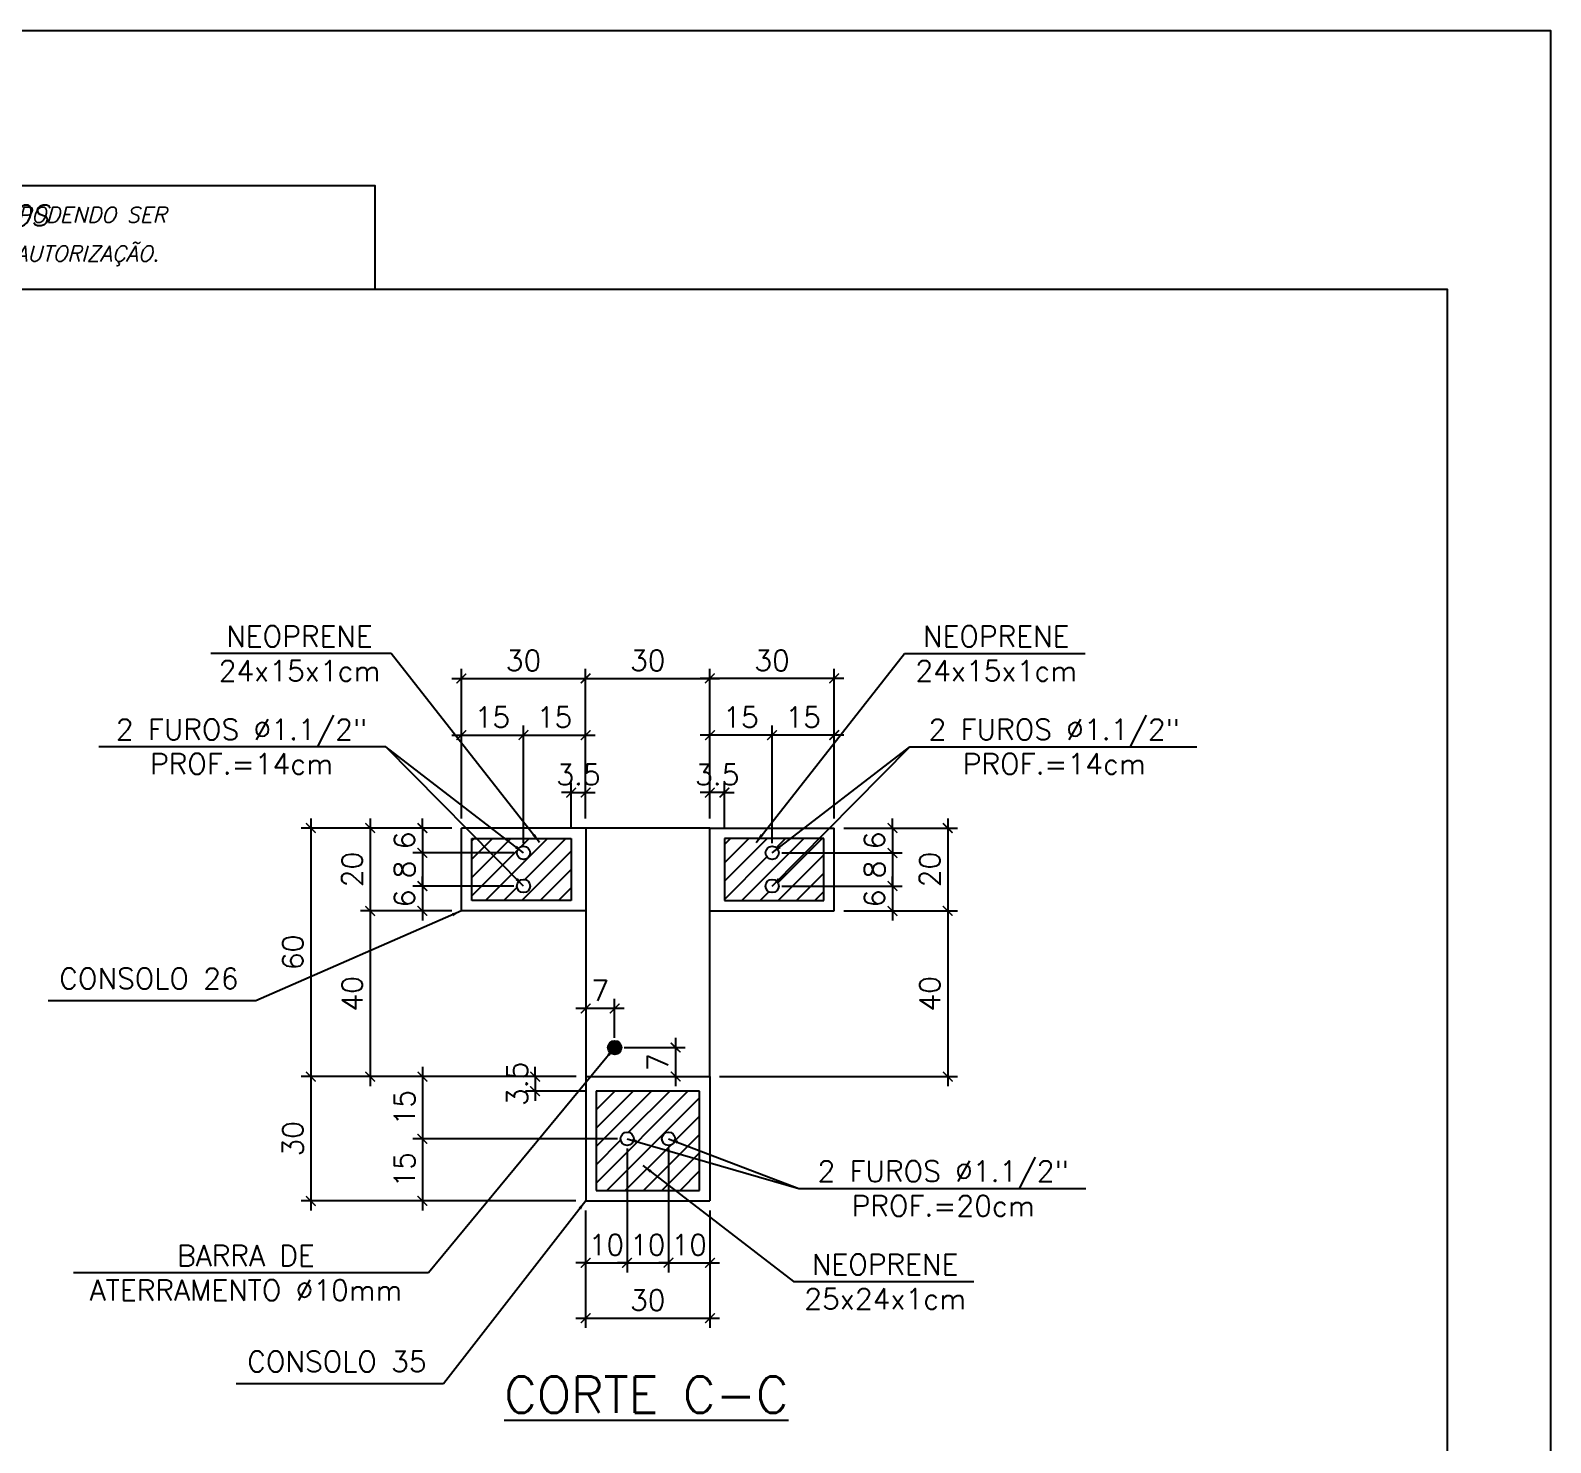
# Model space of a CAD drawing. Header units: centimetres. Extents: x 1658 to 19651, y 8294 to 11444.
# Drawn here: x 5413 to 6513, y 10421 to 11444 of the extents above; entities that cross this region are included whole.
import ezdxf

# ---------------------------------------------------------------- set-up
doc = ezdxf.new("R2010")
doc.units = ezdxf.units.CM
doc.header["$LTSCALE"] = 50
doc.header["$MEASUREMENT"] = 0
doc.header["$PDMODE"] = 67
for name, color, linetype in [('COTAS-PRECON', 1, 'Continuous'), ('FORMATO-PRECON', 2, 'Continuous'), ('HACHURAS-PRECON', 1, 'Continuous'), ('LINHA-01-PRECON', 1, 'Continuous'), ('LINHA-02-PRECON', 2, 'Continuous'), ('LINHA-03-PRECON', 3, 'Continuous'), ('LINHA-04-PRECON', 4, 'Continuous'), ('填充', 7, 'Continuous')]:
    doc.layers.add(name, color=color, linetype=linetype)
doc.styles.add('ROMANS', font='ROMANS.SHX', dxfattribs={"oblique": 15, "height": 3})
doc.styles.get("Standard").update_dxf_attribs({"font": 'romans.shx'})
doc.dimstyles.new('ESC75-25', dxfattribs={"dimscale": 0, "dimtxt": 15, "dimasz": 7, "dimexe": 7, "dimexo": 7, "dimgap": 5.5, "dimtad": 1, "dimdec": 1, "dimlfac": 0.333333, "dimdsep": 46, "dimtxsty": 'Standard', "dimblk": 'ARCHTICK', "dimcen": 0.1, "dimdle": 7, "dimclrd": 256, "dimclre": 256, "dimclrt": 2, "dimadec": 0, "dimazin": 0, "dimtfac": 1, "dimtdec": 1, "dimtix": 1, "dimtmove": 2, "dimatfit": 3, "dimfxl": 1, "dimarcsym": 0})
doc.dimstyles.new('ESC75-75', dxfattribs={"dimscale": 0, "dimtxt": 15, "dimasz": 7, "dimexe": 7, "dimexo": 7, "dimgap": 5.5, "dimtad": 1, "dimdec": 1, "dimdsep": 46, "dimtxsty": 'Standard', "dimblk": 'ARCHTICK', "dimcen": 0.1, "dimdle": 7, "dimclrd": 256, "dimclre": 256, "dimclrt": 2, "dimadec": 0, "dimazin": 0, "dimtfac": 1, "dimtdec": 1, "dimtix": 1, "dimtmove": 2, "dimatfit": 3, "dimfxl": 1, "dimarcsym": 0})
pattern_1 = [(45, (8734.999, 10929.793), (-6.629126, 6.629126), [])]

# ---------------------------------------------------------------- blocks, each defined once
blk = doc.blocks.new('A$C2E607E54')
at = {"layer": 'FORMATO-PRECON', "color": 6}
blk.add_line((1835, 4050), (685, 4050), dxfattribs=at)
at = {"layer": 'FORMATO-PRECON'}
for points in [[(0, 4200), (2970, 4200), (2970, 0), (0, 0)], [(685, 3950), (1835, 3950), (1835, 4050), (685, 4050)]]:
    blk.add_lwpolyline(points, close=True, dxfattribs=at)
at = {"layer": 'FORMATO-PRECON', "color": 6}
blk.add_lwpolyline([(100, 3950), (2870, 3950), (2870, 100), (100, 100)], close=True, dxfattribs=at)
at = {"layer": 'FORMATO-PRECON', "color": 3, "style": 'ROMANS', "oblique": 15}
blk.add_text('PRECON PRÉ-FABRICADOS', height=20, dxfattribs=at).set_placement((1162, 4011.3))
at = {"layer": 'FORMATO-PRECON', "style": 'ROMANS', "oblique": 15}
for s, p in [('ESTE DESENHO É DE PROPRIEDADE DA                            NÃO PODENDO SER', (700.8, 4014.4)), ('COPIADO PARCIAL OU TOTALMENTE, NEM CEDIDO A TERCEIROS SEM A PRÉVIA AUTORIZAÇÃO.', (700.8, 3977))]:
    blk.add_text(s, height=15, dxfattribs=at).set_placement(p)
blk = doc.blocks.new('_ArchTick')
at = {"color": 0, "linetype": 'ByBlock', "const_width": 0.15}
blk.add_lwpolyline([(-0.5, -0.5), (0.5, 0.5)], dxfattribs=at)
blk = doc.blocks.new('*D123')
at = {"layer": 'Defpoints', "color": 0, "transparency": 16777216}
for p in [(5814.6, 10974.7), (5724.6, 10866.3), (5814.6, 10866.3)]:
    blk.add_point(p, dxfattribs=at)
at = {"layer": 'LINHA-01-PRECON', "lineweight": -2, "transparency": 16777216}
for p, q in [((5724.6, 10873.3), (5724.6, 10981.7)), ((5814.6, 10873.3), (5814.6, 10981.7)), ((5717.6, 10974.7), (5821.6, 10974.7))]:
    blk.add_line(p, q, dxfattribs=at)
at = {"layer": 'LINHA-01-PRECON', "lineweight": -2, "transparency": 16777216, "xscale": 7, "yscale": 7, "zscale": 7, "rotation": 180}
blk.add_blockref('_ArchTick', (5724.6, 10974.7), dxfattribs=at)
at = {"layer": 'LINHA-01-PRECON', "lineweight": -2, "transparency": 16777216, "xscale": 7, "yscale": 7, "zscale": 7}
blk.add_blockref('_ArchTick', (5814.6, 10974.7), dxfattribs=at)
at = {"layer": 'LINHA-01-PRECON', "color": 2, "transparency": 16777216, "insert": (5769.6, 10987.7), "char_height": 15, "attachment_point": 5}
blk.add_mtext('30', dxfattribs=at)
blk = doc.blocks.new('*D124')
at = {"layer": 'Defpoints', "color": 0, "transparency": 16777216}
for p in [(5904.6, 10974.7), (5814.6, 10866.3), (5904.6, 10866.3)]:
    blk.add_point(p, dxfattribs=at)
at = {"layer": 'LINHA-01-PRECON', "lineweight": -2, "transparency": 16777216}
for p, q in [((5814.6, 10873.3), (5814.6, 10981.7)), ((5904.6, 10873.3), (5904.6, 10981.7)), ((5807.6, 10974.7), (5911.6, 10974.7))]:
    blk.add_line(p, q, dxfattribs=at)
at = {"layer": 'LINHA-01-PRECON', "lineweight": -2, "transparency": 16777216, "xscale": 7, "yscale": 7, "zscale": 7, "rotation": 180}
blk.add_blockref('_ArchTick', (5814.6, 10974.7), dxfattribs=at)
at = {"layer": 'LINHA-01-PRECON', "lineweight": -2, "transparency": 16777216, "xscale": 7, "yscale": 7, "zscale": 7}
blk.add_blockref('_ArchTick', (5904.6, 10974.7), dxfattribs=at)
at = {"layer": 'LINHA-01-PRECON', "color": 2, "transparency": 16777216, "insert": (5859.6, 10987.7), "char_height": 15, "attachment_point": 5}
blk.add_mtext('30', dxfattribs=at)
blk = doc.blocks.new('*D125')
at = {"layer": 'Defpoints', "color": 0, "transparency": 16777216}
for p in [(5769.6, 10933.6), (5724.6, 10866.3), (5769.6, 10848.3)]:
    blk.add_point(p, dxfattribs=at)
at = {"layer": 'LINHA-01-PRECON', "lineweight": -2, "transparency": 16777216}
for p, q in [((5717.6, 10933.6), (5776.6, 10933.6)), ((5724.6, 10873.3), (5724.6, 10940.6)), ((5769.6, 10855.3), (5769.6, 10940.6))]:
    blk.add_line(p, q, dxfattribs=at)
at = {"layer": 'LINHA-01-PRECON', "lineweight": -2, "transparency": 16777216, "xscale": 7, "yscale": 7, "zscale": 7, "rotation": 180}
blk.add_blockref('_ArchTick', (5724.6, 10933.6), dxfattribs=at)
at = {"layer": 'LINHA-01-PRECON', "lineweight": -2, "transparency": 16777216, "xscale": 7, "yscale": 7, "zscale": 7}
blk.add_blockref('_ArchTick', (5769.6, 10933.6), dxfattribs=at)
at = {"layer": 'LINHA-01-PRECON', "color": 2, "transparency": 16777216, "insert": (5747.1, 10946.6), "char_height": 15, "attachment_point": 5}
blk.add_mtext('15', dxfattribs=at)
blk = doc.blocks.new('*D126')
at = {"layer": 'Defpoints', "color": 0, "transparency": 16777216}
for p in [(5814.6, 10933.6), (5814.6, 10866.3), (5769.6, 10848.3)]:
    blk.add_point(p, dxfattribs=at)
at = {"layer": 'LINHA-01-PRECON', "lineweight": -2, "transparency": 16777216}
for p, q in [((5762.6, 10933.6), (5821.6, 10933.6)), ((5769.6, 10855.3), (5769.6, 10940.6)), ((5814.6, 10873.3), (5814.6, 10940.6))]:
    blk.add_line(p, q, dxfattribs=at)
at = {"layer": 'LINHA-01-PRECON', "lineweight": -2, "transparency": 16777216, "xscale": 7, "yscale": 7, "zscale": 7, "rotation": 180}
blk.add_blockref('_ArchTick', (5769.6, 10933.6), dxfattribs=at)
at = {"layer": 'LINHA-01-PRECON', "lineweight": -2, "transparency": 16777216, "xscale": 7, "yscale": 7, "zscale": 7}
blk.add_blockref('_ArchTick', (5814.6, 10933.6), dxfattribs=at)
at = {"layer": 'LINHA-01-PRECON', "color": 2, "transparency": 16777216, "insert": (5792.1, 10946.6), "char_height": 15, "attachment_point": 5}
blk.add_mtext('15', dxfattribs=at)
blk = doc.blocks.new('*D127')
at = {"layer": 'Defpoints', "color": 0, "transparency": 16777216}
for p in [(5814.6, 10892), (5814.6, 10866.3), (5804.1, 10858.8)]:
    blk.add_point(p, dxfattribs=at)
at = {"layer": 'LINHA-01-PRECON', "lineweight": -2, "transparency": 16777216}
for p, q in [((5804.1, 10865.8), (5804.1, 10899)), ((5814.6, 10873.3), (5814.6, 10899)), ((5804.1, 10892), (5797.1, 10892)), ((5804.1, 10892), (5814.6, 10892)), ((5814.6, 10892), (5821.6, 10892))]:
    blk.add_line(p, q, dxfattribs=at)
at = {"layer": 'LINHA-01-PRECON', "lineweight": -2, "transparency": 16777216, "xscale": 7, "yscale": 7, "zscale": 7}
blk.add_blockref('_ArchTick', (5804.1, 10892), dxfattribs=at)
at = {"layer": 'LINHA-01-PRECON', "lineweight": -2, "transparency": 16777216, "xscale": 7, "yscale": 7, "zscale": 7, "rotation": 180}
blk.add_blockref('_ArchTick', (5814.6, 10892), dxfattribs=at)
at = {"layer": 'LINHA-01-PRECON', "color": 2, "transparency": 16777216, "insert": (5809.4, 10905), "char_height": 15, "attachment_point": 5}
blk.add_mtext('3.5', dxfattribs=at)
blk = doc.blocks.new('*D128')
at = {"layer": 'Defpoints', "color": 0, "transparency": 16777216}
for p in [(5904.6, 10974.7), (5904.6, 10866.3), (5994.6, 10866.3)]:
    blk.add_point(p, dxfattribs=at)
at = {"layer": 'LINHA-01-PRECON', "lineweight": -2, "transparency": 16777216}
for p, q in [((5904.6, 10873.3), (5904.6, 10981.7)), ((5994.6, 10873.3), (5994.6, 10981.7)), ((6001.6, 10974.7), (5897.6, 10974.7))]:
    blk.add_line(p, q, dxfattribs=at)
at = {"layer": 'LINHA-01-PRECON', "lineweight": -2, "transparency": 16777216, "xscale": 7, "yscale": 7, "zscale": 7, "rotation": 180}
blk.add_blockref('_ArchTick', (5904.6, 10974.7), dxfattribs=at)
at = {"layer": 'LINHA-01-PRECON', "lineweight": -2, "transparency": 16777216, "xscale": 7, "yscale": 7, "zscale": 7}
blk.add_blockref('_ArchTick', (5994.6, 10974.7), dxfattribs=at)
at = {"layer": 'LINHA-01-PRECON', "color": 2, "transparency": 16777216, "insert": (5949.6, 10987.7), "char_height": 15, "attachment_point": 5}
blk.add_mtext('30', dxfattribs=at)
blk = doc.blocks.new('*D129')
at = {"layer": 'Defpoints', "color": 0, "transparency": 16777216}
for p in [(5949.6, 10933.6), (5994.6, 10866.3), (5949.6, 10848.3)]:
    blk.add_point(p, dxfattribs=at)
at = {"layer": 'LINHA-01-PRECON', "lineweight": -2, "transparency": 16777216}
for p, q in [((6001.6, 10933.6), (5942.6, 10933.6)), ((5949.6, 10855.3), (5949.6, 10940.6)), ((5994.6, 10873.3), (5994.6, 10940.6))]:
    blk.add_line(p, q, dxfattribs=at)
at = {"layer": 'LINHA-01-PRECON', "lineweight": -2, "transparency": 16777216, "xscale": 7, "yscale": 7, "zscale": 7, "rotation": 180}
blk.add_blockref('_ArchTick', (5949.6, 10933.6), dxfattribs=at)
at = {"layer": 'LINHA-01-PRECON', "lineweight": -2, "transparency": 16777216, "xscale": 7, "yscale": 7, "zscale": 7}
blk.add_blockref('_ArchTick', (5994.6, 10933.6), dxfattribs=at)
at = {"layer": 'LINHA-01-PRECON', "color": 2, "transparency": 16777216, "insert": (5972.1, 10946.6), "char_height": 15, "attachment_point": 5}
blk.add_mtext('15', dxfattribs=at)
blk = doc.blocks.new('*D130')
at = {"layer": 'Defpoints', "color": 0, "transparency": 16777216}
for p in [(5904.6, 10933.6), (5904.6, 10866.3), (5949.6, 10848.3)]:
    blk.add_point(p, dxfattribs=at)
at = {"layer": 'LINHA-01-PRECON', "lineweight": -2, "transparency": 16777216}
for p, q in [((5956.6, 10933.6), (5897.6, 10933.6)), ((5904.6, 10873.3), (5904.6, 10940.6)), ((5949.6, 10855.3), (5949.6, 10940.6))]:
    blk.add_line(p, q, dxfattribs=at)
at = {"layer": 'LINHA-01-PRECON', "lineweight": -2, "transparency": 16777216, "xscale": 7, "yscale": 7, "zscale": 7, "rotation": 180}
blk.add_blockref('_ArchTick', (5904.6, 10933.6), dxfattribs=at)
at = {"layer": 'LINHA-01-PRECON', "lineweight": -2, "transparency": 16777216, "xscale": 7, "yscale": 7, "zscale": 7}
blk.add_blockref('_ArchTick', (5949.6, 10933.6), dxfattribs=at)
at = {"layer": 'LINHA-01-PRECON', "color": 2, "transparency": 16777216, "insert": (5927.1, 10946.6), "char_height": 15, "attachment_point": 5}
blk.add_mtext('15', dxfattribs=at)
blk = doc.blocks.new('*D131')
at = {"layer": 'Defpoints', "color": 0, "transparency": 16777216}
for p in [(5904.6, 10892), (5904.6, 10866.3), (5915.1, 10858.8)]:
    blk.add_point(p, dxfattribs=at)
at = {"layer": 'LINHA-01-PRECON', "lineweight": -2, "transparency": 16777216}
for p, q in [((5904.6, 10873.3), (5904.6, 10899)), ((5915.1, 10865.8), (5915.1, 10899)), ((5904.6, 10892), (5897.6, 10892)), ((5915.1, 10892), (5904.6, 10892)), ((5915.1, 10892), (5922.1, 10892))]:
    blk.add_line(p, q, dxfattribs=at)
at = {"layer": 'LINHA-01-PRECON', "lineweight": -2, "transparency": 16777216, "xscale": 7, "yscale": 7, "zscale": 7}
blk.add_blockref('_ArchTick', (5904.6, 10892), dxfattribs=at)
at = {"layer": 'LINHA-01-PRECON', "lineweight": -2, "transparency": 16777216, "xscale": 7, "yscale": 7, "zscale": 7, "rotation": 180}
blk.add_blockref('_ArchTick', (5915.1, 10892), dxfattribs=at)
at = {"layer": 'LINHA-01-PRECON', "color": 2, "transparency": 16777216, "insert": (5909.9, 10905), "char_height": 15, "attachment_point": 5}
blk.add_mtext('3.5', dxfattribs=at)
blk = doc.blocks.new('*D132')
at = {"layer": 'Defpoints', "color": 0, "transparency": 16777216}
for p in [(5724.6, 10866.3), (5696.4, 10848.3), (5769.6, 10848.3)]:
    blk.add_point(p, dxfattribs=at)
at = {"layer": 'LINHA-01-PRECON', "lineweight": -2, "transparency": 16777216}
for p, q in [((5717.6, 10866.3), (5689.4, 10866.3)), ((5696.4, 10866.3), (5696.4, 10873.3)), ((5696.4, 10866.3), (5696.4, 10848.3)), ((5762.6, 10848.3), (5689.4, 10848.3)), ((5696.4, 10848.3), (5696.4, 10841.3))]:
    blk.add_line(p, q, dxfattribs=at)
at = {"layer": 'LINHA-01-PRECON', "lineweight": -2, "transparency": 16777216, "xscale": 7, "yscale": 7, "zscale": 7}
for p, rotation in [((5696.4, 10866.3), 270), ((5696.4, 10848.3), 90)]:
    blk.add_blockref('_ArchTick', p, dxfattribs=dict(at, rotation=rotation))
at = {"layer": 'LINHA-01-PRECON', "color": 2, "transparency": 16777216, "insert": (5683.4, 10857.3), "char_height": 15, "attachment_point": 5, "rotation": 90}
blk.add_mtext('6', dxfattribs=at)
blk = doc.blocks.new('*D133')
at = {"layer": 'Defpoints', "color": 0, "transparency": 16777216}
for p in [(5769.6, 10848.3), (5696.4, 10824.3), (5769.6, 10824.3)]:
    blk.add_point(p, dxfattribs=at)
at = {"layer": 'LINHA-01-PRECON', "lineweight": -2, "transparency": 16777216}
for p, q in [((5696.4, 10855.3), (5696.4, 10817.3)), ((5762.6, 10848.3), (5689.4, 10848.3)), ((5762.6, 10824.3), (5689.4, 10824.3))]:
    blk.add_line(p, q, dxfattribs=at)
at = {"layer": 'LINHA-01-PRECON', "lineweight": -2, "transparency": 16777216, "xscale": 7, "yscale": 7, "zscale": 7}
for p, rotation in [((5696.4, 10848.3), 90), ((5696.4, 10824.3), 270)]:
    blk.add_blockref('_ArchTick', p, dxfattribs=dict(at, rotation=rotation))
at = {"layer": 'LINHA-01-PRECON', "color": 2, "transparency": 16777216, "insert": (5683.4, 10836.3), "char_height": 15, "attachment_point": 5, "rotation": 90}
blk.add_mtext('8', dxfattribs=at)
blk = doc.blocks.new('*D134')
at = {"layer": 'Defpoints', "color": 0, "transparency": 16777216}
for p in [(5769.6, 10824.3), (5696.4, 10806.3), (5724.6, 10806.3)]:
    blk.add_point(p, dxfattribs=at)
at = {"layer": 'LINHA-01-PRECON', "lineweight": -2, "transparency": 16777216}
for p, q in [((5762.6, 10824.3), (5689.4, 10824.3)), ((5696.4, 10824.3), (5696.4, 10831.3)), ((5696.4, 10824.3), (5696.4, 10806.3)), ((5717.6, 10806.3), (5689.4, 10806.3)), ((5696.4, 10806.3), (5696.4, 10799.3))]:
    blk.add_line(p, q, dxfattribs=at)
at = {"layer": 'LINHA-01-PRECON', "lineweight": -2, "transparency": 16777216, "xscale": 7, "yscale": 7, "zscale": 7}
for p, rotation in [((5696.4, 10824.3), 270), ((5696.4, 10806.3), 90)]:
    blk.add_blockref('_ArchTick', p, dxfattribs=dict(at, rotation=rotation))
at = {"layer": 'LINHA-01-PRECON', "color": 2, "transparency": 16777216, "insert": (5683.4, 10815.3), "char_height": 15, "attachment_point": 5, "rotation": 90}
blk.add_mtext('6', dxfattribs=at)
blk = doc.blocks.new('*D135')
at = {"layer": 'Defpoints', "color": 0, "transparency": 16777216}
for p in [(5724.6, 10866.3), (5658.6, 10806.3), (5724.6, 10806.3)]:
    blk.add_point(p, dxfattribs=at)
at = {"layer": 'LINHA-01-PRECON', "lineweight": -2, "transparency": 16777216}
for p, q in [((5717.6, 10866.3), (5651.6, 10866.3)), ((5658.6, 10873.3), (5658.6, 10799.3)), ((5717.6, 10806.3), (5651.6, 10806.3))]:
    blk.add_line(p, q, dxfattribs=at)
at = {"layer": 'LINHA-01-PRECON', "lineweight": -2, "transparency": 16777216, "xscale": 7, "yscale": 7, "zscale": 7}
for p, rotation in [((5658.6, 10866.3), 90), ((5658.6, 10806.3), 270)]:
    blk.add_blockref('_ArchTick', p, dxfattribs=dict(at, rotation=rotation))
at = {"layer": 'LINHA-01-PRECON', "color": 2, "transparency": 16777216, "insert": (5645.6, 10836.3), "char_height": 15, "attachment_point": 5, "rotation": 90}
blk.add_mtext('20', dxfattribs=at)
blk = doc.blocks.new('*D136')
at = {"layer": 'Defpoints', "color": 0, "transparency": 16777216}
for p in [(5724.6, 10806.3), (5658.6, 10686.3), (5814.7, 10686.3)]:
    blk.add_point(p, dxfattribs=at)
at = {"layer": 'LINHA-01-PRECON', "lineweight": -2, "transparency": 16777216}
for p, q in [((5658.6, 10813.3), (5658.6, 10679.3)), ((5717.6, 10806.3), (5651.6, 10806.3)), ((5807.7, 10686.3), (5651.6, 10686.3))]:
    blk.add_line(p, q, dxfattribs=at)
at = {"layer": 'LINHA-01-PRECON', "lineweight": -2, "transparency": 16777216, "xscale": 7, "yscale": 7, "zscale": 7}
for p, rotation in [((5658.6, 10806.3), 90), ((5658.6, 10686.3), 270)]:
    blk.add_blockref('_ArchTick', p, dxfattribs=dict(at, rotation=rotation))
at = {"layer": 'LINHA-01-PRECON', "color": 2, "transparency": 16777216, "insert": (5645.6, 10746.3), "char_height": 15, "attachment_point": 5, "rotation": 90}
blk.add_mtext('40', dxfattribs=at)
blk = doc.blocks.new('*D137')
at = {"layer": 'Defpoints', "color": 0, "transparency": 16777216}
for p in [(5724.6, 10866.3), (5615.6, 10686.3), (5814.6, 10686.3)]:
    blk.add_point(p, dxfattribs=at)
at = {"layer": 'LINHA-01-PRECON', "lineweight": -2, "transparency": 16777216}
for p, q in [((5717.6, 10866.3), (5608.6, 10866.3)), ((5615.6, 10873.3), (5615.6, 10679.3)), ((5807.6, 10686.3), (5608.6, 10686.3))]:
    blk.add_line(p, q, dxfattribs=at)
at = {"layer": 'LINHA-01-PRECON', "lineweight": -2, "transparency": 16777216, "xscale": 7, "yscale": 7, "zscale": 7}
for p, rotation in [((5615.6, 10866.3), 90), ((5615.6, 10686.3), 270)]:
    blk.add_blockref('_ArchTick', p, dxfattribs=dict(at, rotation=rotation))
at = {"layer": 'LINHA-01-PRECON', "color": 2, "transparency": 16777216, "insert": (5602.6, 10776.3), "char_height": 15, "attachment_point": 5, "rotation": 90}
blk.add_mtext('60', dxfattribs=at)
blk = doc.blocks.new('*D138')
at = {"layer": 'Defpoints', "color": 0, "transparency": 16777216}
for p in [(5814.6, 10686.3), (5615.6, 10596.3), (5814.6, 10596.3)]:
    blk.add_point(p, dxfattribs=at)
at = {"layer": 'LINHA-01-PRECON', "lineweight": -2, "transparency": 16777216}
for p, q in [((5615.6, 10693.3), (5615.6, 10589.3)), ((5807.6, 10686.3), (5608.6, 10686.3)), ((5807.6, 10596.3), (5608.6, 10596.3))]:
    blk.add_line(p, q, dxfattribs=at)
at = {"layer": 'LINHA-01-PRECON', "lineweight": -2, "transparency": 16777216, "xscale": 7, "yscale": 7, "zscale": 7}
for p, rotation in [((5615.6, 10686.3), 90), ((5615.6, 10596.3), 270)]:
    blk.add_blockref('_ArchTick', p, dxfattribs=dict(at, rotation=rotation))
at = {"layer": 'LINHA-01-PRECON', "color": 2, "transparency": 16777216, "insert": (5602.6, 10641.3), "char_height": 15, "attachment_point": 5, "rotation": 90}
blk.add_mtext('30', dxfattribs=at)
blk = doc.blocks.new('*D139')
at = {"layer": 'Defpoints', "color": 0, "transparency": 16777216}
for p in [(5814.7, 10686.3), (5696.4, 10641.3), (5844.6, 10641.3)]:
    blk.add_point(p, dxfattribs=at)
at = {"layer": 'LINHA-01-PRECON', "lineweight": -2, "transparency": 16777216}
for p, q in [((5696.4, 10693.3), (5696.4, 10634.3)), ((5807.7, 10686.3), (5689.4, 10686.3)), ((5837.6, 10641.3), (5689.4, 10641.3))]:
    blk.add_line(p, q, dxfattribs=at)
at = {"layer": 'LINHA-01-PRECON', "lineweight": -2, "transparency": 16777216, "xscale": 7, "yscale": 7, "zscale": 7}
for p, rotation in [((5696.4, 10686.3), 90), ((5696.4, 10641.3), 270)]:
    blk.add_blockref('_ArchTick', p, dxfattribs=dict(at, rotation=rotation))
at = {"layer": 'LINHA-01-PRECON', "color": 2, "transparency": 16777216, "insert": (5683.4, 10663.8), "char_height": 15, "attachment_point": 5, "rotation": 90}
blk.add_mtext('15', dxfattribs=at)
blk = doc.blocks.new('*D140')
at = {"layer": 'Defpoints', "color": 0, "transparency": 16777216}
for p in [(5844.6, 10641.3), (5696.4, 10596.3), (5814.6, 10596.3)]:
    blk.add_point(p, dxfattribs=at)
at = {"layer": 'LINHA-01-PRECON', "lineweight": -2, "transparency": 16777216}
for p, q in [((5696.4, 10648.3), (5696.4, 10589.3)), ((5837.6, 10641.3), (5689.4, 10641.3)), ((5807.6, 10596.3), (5689.4, 10596.3))]:
    blk.add_line(p, q, dxfattribs=at)
at = {"layer": 'LINHA-01-PRECON', "lineweight": -2, "transparency": 16777216, "xscale": 7, "yscale": 7, "zscale": 7}
for p, rotation in [((5696.4, 10641.3), 90), ((5696.4, 10596.3), 270)]:
    blk.add_blockref('_ArchTick', p, dxfattribs=dict(at, rotation=rotation))
at = {"layer": 'LINHA-01-PRECON', "color": 2, "transparency": 16777216, "insert": (5683.4, 10618.8), "char_height": 15, "attachment_point": 5, "rotation": 90}
blk.add_mtext('15', dxfattribs=at)
blk = doc.blocks.new('*D141')
at = {"layer": 'Defpoints', "color": 0, "transparency": 16777216}
for p in [(5844.6, 10641.3), (5814.6, 10596.3), (5844.6, 10551.5)]:
    blk.add_point(p, dxfattribs=at)
at = {"layer": 'LINHA-01-PRECON', "lineweight": -2, "transparency": 16777216}
for p, q in [((5844.6, 10634.3), (5844.6, 10544.5)), ((5814.6, 10589.3), (5814.6, 10544.5)), ((5814.6, 10551.5), (5807.6, 10551.5)), ((5814.6, 10551.5), (5844.6, 10551.5)), ((5844.6, 10551.5), (5851.6, 10551.5))]:
    blk.add_line(p, q, dxfattribs=at)
at = {"layer": 'LINHA-01-PRECON', "lineweight": -2, "transparency": 16777216, "xscale": 7, "yscale": 7, "zscale": 7}
blk.add_blockref('_ArchTick', (5814.6, 10551.5), dxfattribs=at)
at = {"layer": 'LINHA-01-PRECON', "lineweight": -2, "transparency": 16777216, "xscale": 7, "yscale": 7, "zscale": 7, "rotation": 180}
blk.add_blockref('_ArchTick', (5844.6, 10551.5), dxfattribs=at)
at = {"layer": 'LINHA-01-PRECON', "color": 2, "transparency": 16777216, "insert": (5829.6, 10564.5), "char_height": 15, "attachment_point": 5}
blk.add_mtext('10', dxfattribs=at)
blk = doc.blocks.new('*D142')
at = {"layer": 'Defpoints', "color": 0, "transparency": 16777216}
for p in [(5844.6, 10641.3), (5874.6, 10641.3), (5874.6, 10551.5)]:
    blk.add_point(p, dxfattribs=at)
at = {"layer": 'LINHA-01-PRECON', "lineweight": -2, "transparency": 16777216}
for p, q in [((5844.6, 10634.3), (5844.6, 10544.5)), ((5874.6, 10634.3), (5874.6, 10544.5)), ((5844.6, 10551.5), (5837.6, 10551.5)), ((5844.6, 10551.5), (5874.6, 10551.5)), ((5874.6, 10551.5), (5881.6, 10551.5))]:
    blk.add_line(p, q, dxfattribs=at)
at = {"layer": 'LINHA-01-PRECON', "lineweight": -2, "transparency": 16777216, "xscale": 7, "yscale": 7, "zscale": 7}
blk.add_blockref('_ArchTick', (5844.6, 10551.5), dxfattribs=at)
at = {"layer": 'LINHA-01-PRECON', "lineweight": -2, "transparency": 16777216, "xscale": 7, "yscale": 7, "zscale": 7, "rotation": 180}
blk.add_blockref('_ArchTick', (5874.6, 10551.5), dxfattribs=at)
at = {"layer": 'LINHA-01-PRECON', "color": 2, "transparency": 16777216, "insert": (5859.6, 10564.5), "char_height": 15, "attachment_point": 5}
blk.add_mtext('10', dxfattribs=at)
blk = doc.blocks.new('*D143')
at = {"layer": 'Defpoints', "color": 0, "transparency": 16777216}
for p in [(5874.6, 10641.3), (5904.6, 10596.3), (5904.6, 10551.5)]:
    blk.add_point(p, dxfattribs=at)
at = {"layer": 'LINHA-01-PRECON', "lineweight": -2, "transparency": 16777216}
for p, q in [((5874.6, 10634.3), (5874.6, 10544.5)), ((5904.6, 10589.3), (5904.6, 10544.5)), ((5874.6, 10551.5), (5867.6, 10551.5)), ((5874.6, 10551.5), (5904.6, 10551.5)), ((5904.6, 10551.5), (5911.6, 10551.5))]:
    blk.add_line(p, q, dxfattribs=at)
at = {"layer": 'LINHA-01-PRECON', "lineweight": -2, "transparency": 16777216, "xscale": 7, "yscale": 7, "zscale": 7}
blk.add_blockref('_ArchTick', (5874.6, 10551.5), dxfattribs=at)
at = {"layer": 'LINHA-01-PRECON', "lineweight": -2, "transparency": 16777216, "xscale": 7, "yscale": 7, "zscale": 7, "rotation": 180}
blk.add_blockref('_ArchTick', (5904.6, 10551.5), dxfattribs=at)
at = {"layer": 'LINHA-01-PRECON', "color": 2, "transparency": 16777216, "insert": (5889.6, 10564.5), "char_height": 15, "attachment_point": 5}
blk.add_mtext('10', dxfattribs=at)
blk = doc.blocks.new('*D144')
at = {"layer": 'Defpoints', "color": 0, "transparency": 16777216}
for p in [(5814.6, 10596.3), (5904.6, 10596.3), (5904.6, 10511.4)]:
    blk.add_point(p, dxfattribs=at)
at = {"layer": 'LINHA-01-PRECON', "lineweight": -2, "transparency": 16777216}
for p, q in [((5814.6, 10589.3), (5814.6, 10504.4)), ((5904.6, 10589.3), (5904.6, 10504.4)), ((5807.6, 10511.4), (5911.6, 10511.4))]:
    blk.add_line(p, q, dxfattribs=at)
at = {"layer": 'LINHA-01-PRECON', "lineweight": -2, "transparency": 16777216, "xscale": 7, "yscale": 7, "zscale": 7, "rotation": 180}
blk.add_blockref('_ArchTick', (5814.6, 10511.4), dxfattribs=at)
at = {"layer": 'LINHA-01-PRECON', "lineweight": -2, "transparency": 16777216, "xscale": 7, "yscale": 7, "zscale": 7}
blk.add_blockref('_ArchTick', (5904.6, 10511.4), dxfattribs=at)
at = {"layer": 'LINHA-01-PRECON', "color": 2, "transparency": 16777216, "insert": (5859.6, 10524.4), "char_height": 15, "attachment_point": 5}
blk.add_mtext('30', dxfattribs=at)
blk = doc.blocks.new('*D145')
at = {"layer": 'Defpoints', "color": 0, "transparency": 16777216}
for p in [(5814.7, 10686.3), (5778, 10675.8), (5822.1, 10675.8)]:
    blk.add_point(p, dxfattribs=at)
at = {"layer": 'LINHA-01-PRECON', "lineweight": -2, "transparency": 16777216}
for p, q in [((5778, 10686.3), (5778, 10693.3)), ((5807.7, 10686.3), (5771, 10686.3)), ((5778, 10686.3), (5778, 10675.8)), ((5815.1, 10675.8), (5771, 10675.8)), ((5778, 10675.8), (5778, 10668.8))]:
    blk.add_line(p, q, dxfattribs=at)
at = {"layer": 'LINHA-01-PRECON', "lineweight": -2, "transparency": 16777216, "xscale": 7, "yscale": 7, "zscale": 7}
for p, rotation in [((5778, 10686.3), 270), ((5778, 10675.8), 90)]:
    blk.add_blockref('_ArchTick', p, dxfattribs=dict(at, rotation=rotation))
at = {"layer": 'LINHA-01-PRECON', "color": 2, "transparency": 16777216, "insert": (5765, 10681.1), "char_height": 15, "attachment_point": 5, "rotation": 90}
blk.add_mtext('3.5', dxfattribs=at)
blk = doc.blocks.new('*D150')
at = {"layer": 'Defpoints', "color": 0, "transparency": 16777216}
for p in [(5994.6, 10866.3), (5949.6, 10848.3), (6036.8, 10848.3)]:
    blk.add_point(p, dxfattribs=at)
at = {"layer": 'LINHA-01-PRECON', "lineweight": -2, "transparency": 16777216}
for p, q in [((6001.6, 10866.3), (6043.8, 10866.3)), ((6036.8, 10866.3), (6036.8, 10873.3)), ((6036.8, 10866.3), (6036.8, 10848.3)), ((5956.6, 10848.3), (6043.8, 10848.3)), ((6036.8, 10848.3), (6036.8, 10841.3))]:
    blk.add_line(p, q, dxfattribs=at)
at = {"layer": 'LINHA-01-PRECON', "lineweight": -2, "transparency": 16777216, "xscale": 7, "yscale": 7, "zscale": 7}
for p, rotation in [((6036.8, 10866.3), 270), ((6036.8, 10848.3), 90)]:
    blk.add_blockref('_ArchTick', p, dxfattribs=dict(at, rotation=rotation))
at = {"layer": 'LINHA-01-PRECON', "color": 2, "transparency": 16777216, "insert": (6023.8, 10857.3), "char_height": 15, "attachment_point": 5, "rotation": 90}
blk.add_mtext('6', dxfattribs=at)
blk = doc.blocks.new('*D146')
at = {"layer": 'Defpoints', "color": 0, "transparency": 16777216}
for p in [(5949.6, 10848.3), (5949.6, 10824.3), (6036.8, 10824.3)]:
    blk.add_point(p, dxfattribs=at)
at = {"layer": 'LINHA-01-PRECON', "lineweight": -2, "transparency": 16777216}
for p, q in [((6036.8, 10855.3), (6036.8, 10817.3)), ((5956.6, 10848.3), (6043.8, 10848.3)), ((5956.6, 10824.3), (6043.8, 10824.3))]:
    blk.add_line(p, q, dxfattribs=at)
at = {"layer": 'LINHA-01-PRECON', "lineweight": -2, "transparency": 16777216, "xscale": 7, "yscale": 7, "zscale": 7}
for p, rotation in [((6036.8, 10848.3), 90), ((6036.8, 10824.3), 270)]:
    blk.add_blockref('_ArchTick', p, dxfattribs=dict(at, rotation=rotation))
at = {"layer": 'LINHA-01-PRECON', "color": 2, "transparency": 16777216, "insert": (6023.8, 10836.3), "char_height": 15, "attachment_point": 5, "rotation": 90}
blk.add_mtext('8', dxfattribs=at)
blk = doc.blocks.new('*D147')
at = {"layer": 'Defpoints', "color": 0, "transparency": 16777216}
for p in [(5949.6, 10824.3), (5994.6, 10806.3), (6036.8, 10806.3)]:
    blk.add_point(p, dxfattribs=at)
at = {"layer": 'LINHA-01-PRECON', "lineweight": -2, "transparency": 16777216}
for p, q in [((5956.6, 10824.3), (6043.8, 10824.3)), ((6036.8, 10824.3), (6036.8, 10831.3)), ((6036.8, 10824.3), (6036.8, 10806.3)), ((6001.6, 10806.3), (6043.8, 10806.3)), ((6036.8, 10806.3), (6036.8, 10799.3))]:
    blk.add_line(p, q, dxfattribs=at)
at = {"layer": 'LINHA-01-PRECON', "lineweight": -2, "transparency": 16777216, "xscale": 7, "yscale": 7, "zscale": 7}
for p, rotation in [((6036.8, 10824.3), 270), ((6036.8, 10806.3), 90)]:
    blk.add_blockref('_ArchTick', p, dxfattribs=dict(at, rotation=rotation))
at = {"layer": 'LINHA-01-PRECON', "color": 2, "transparency": 16777216, "insert": (6023.8, 10815.3), "char_height": 15, "attachment_point": 5, "rotation": 90}
blk.add_mtext('6', dxfattribs=at)
blk = doc.blocks.new('*D148')
at = {"layer": 'Defpoints', "color": 0, "transparency": 16777216}
for p in [(5994.6, 10866.3), (5994.6, 10806.3), (6076.8, 10806.3)]:
    blk.add_point(p, dxfattribs=at)
at = {"layer": 'LINHA-01-PRECON', "lineweight": -2, "transparency": 16777216}
for p, q in [((6001.6, 10866.3), (6083.8, 10866.3)), ((6076.8, 10873.3), (6076.8, 10799.3)), ((6001.6, 10806.3), (6083.8, 10806.3))]:
    blk.add_line(p, q, dxfattribs=at)
at = {"layer": 'LINHA-01-PRECON', "lineweight": -2, "transparency": 16777216, "xscale": 7, "yscale": 7, "zscale": 7}
for p, rotation in [((6076.8, 10866.3), 90), ((6076.8, 10806.3), 270)]:
    blk.add_blockref('_ArchTick', p, dxfattribs=dict(at, rotation=rotation))
at = {"layer": 'LINHA-01-PRECON', "color": 2, "transparency": 16777216, "insert": (6063.8, 10836.3), "char_height": 15, "attachment_point": 5, "rotation": 90}
blk.add_mtext('20', dxfattribs=at)
blk = doc.blocks.new('*D149')
at = {"layer": 'Defpoints', "color": 0, "transparency": 16777216}
for p in [(5994.6, 10806.3), (5904.6, 10686.3), (6076.8, 10686.3)]:
    blk.add_point(p, dxfattribs=at)
at = {"layer": 'LINHA-01-PRECON', "lineweight": -2, "transparency": 16777216}
for p, q in [((6076.8, 10813.3), (6076.8, 10679.3)), ((6001.6, 10806.3), (6083.8, 10806.3)), ((5911.6, 10686.3), (6083.8, 10686.3))]:
    blk.add_line(p, q, dxfattribs=at)
at = {"layer": 'LINHA-01-PRECON', "lineweight": -2, "transparency": 16777216, "xscale": 7, "yscale": 7, "zscale": 7}
for p, rotation in [((6076.8, 10806.3), 90), ((6076.8, 10686.3), 270)]:
    blk.add_blockref('_ArchTick', p, dxfattribs=dict(at, rotation=rotation))
at = {"layer": 'LINHA-01-PRECON', "color": 2, "transparency": 16777216, "insert": (6063.8, 10746.3), "char_height": 15, "attachment_point": 5, "rotation": 90}
blk.add_mtext('40', dxfattribs=at)
blk = doc.blocks.new('*D196')
at = {"layer": 'Defpoints', "color": 0, "transparency": 16777216}
for p in [(5814.6, 10735.7), (5814.6, 10735.7), (5835.6, 10707.3)]:
    blk.add_point(p, dxfattribs=at)
at = {"layer": 'LINHA-01-PRECON', "lineweight": -2, "transparency": 16777216}
for p, q in [((5842.6, 10735.7), (5807.6, 10735.7)), ((5835.6, 10714.3), (5835.6, 10742.7))]:
    blk.add_line(p, q, dxfattribs=at)
at = {"layer": 'LINHA-01-PRECON', "lineweight": -2, "transparency": 16777216, "xscale": 7, "yscale": 7, "zscale": 7, "rotation": 180}
blk.add_blockref('_ArchTick', (5814.6, 10735.7), dxfattribs=at)
at = {"layer": 'LINHA-01-PRECON', "lineweight": -2, "transparency": 16777216, "xscale": 7, "yscale": 7, "zscale": 7}
blk.add_blockref('_ArchTick', (5835.6, 10735.7), dxfattribs=at)
at = {"layer": 'LINHA-01-PRECON', "color": 2, "transparency": 16777216, "insert": (5825.1, 10748.7), "char_height": 15, "attachment_point": 5}
blk.add_mtext('7', dxfattribs=at)
blk = doc.blocks.new('*D197')
at = {"layer": 'Defpoints', "color": 0, "transparency": 16777216}
for p in [(5835.6, 10707.3), (5879.8, 10686.3), (5879.8, 10686.3)]:
    blk.add_point(p, dxfattribs=at)
at = {"layer": 'LINHA-01-PRECON', "lineweight": -2, "transparency": 16777216}
for p, q in [((5879.8, 10714.3), (5879.8, 10679.3)), ((5842.6, 10707.3), (5886.8, 10707.3))]:
    blk.add_line(p, q, dxfattribs=at)
at = {"layer": 'LINHA-01-PRECON', "lineweight": -2, "transparency": 16777216, "xscale": 7, "yscale": 7, "zscale": 7}
for p, rotation in [((5879.8, 10707.3), 90), ((5879.8, 10686.3), 270)]:
    blk.add_blockref('_ArchTick', p, dxfattribs=dict(at, rotation=rotation))
at = {"layer": 'LINHA-01-PRECON', "color": 2, "transparency": 16777216, "insert": (5866.8, 10696.8), "char_height": 15, "attachment_point": 5, "rotation": 90}
blk.add_mtext('7', dxfattribs=at)

msp = doc.modelspace()

# ---------------------------------------------------------------- hatches: boundary and pattern name
at = {"layer": 'LINHA-04-PRECON'}
h = msp.add_hatch(color=256, dxfattribs=at)
h.dxf.hatch_style = 1
edge = h.paths.add_edge_path()
edge.add_arc((5835.65, 10707.34), 4.95, 0, 360)
at = {"layer": '填充'}
h = msp.add_hatch(dxfattribs=at)
h.set_pattern_fill('ANSI31', color=1, scale=75)
h.set_pattern_definition(pattern_1)
h.paths.add_polyline_path([(5804.15, 10858.84), (5732.15, 10858.84), (5732.15, 10813.84), (5804.15, 10813.84)])
h.paths.add_polyline_path([(5764.85, 10848.34, -1), (5774.45, 10848.34, -1)], flags=16)
h.paths.add_polyline_path([(5774.45, 10824.34, -1), (5764.85, 10824.34, -1)], flags=16)
h = msp.add_hatch(dxfattribs=at)
h.set_pattern_fill('ANSI31', color=1, scale=75)
h.set_pattern_definition(pattern_1)
h.paths.add_polyline_path([(5915.15, 10813.84), (5987.15, 10813.84), (5987.15, 10858.84), (5915.15, 10858.84)])
h.paths.add_polyline_path([(5954.45, 10824.34, -1), (5944.85, 10824.34, -1)], flags=16)
h.paths.add_polyline_path([(5944.85, 10848.34, -1), (5954.45, 10848.34, -1)], flags=16)
h = msp.add_hatch(dxfattribs=at)
h.set_pattern_fill('ANSI31', color=1, scale=75)
h.set_pattern_definition([(45, (8734.999, 10989.793), (-6.629126, 6.629126), [])])
h.paths.add_polyline_path([(5822.15, 10675.84), (5822.15, 10603.84), (5897.15, 10603.84), (5897.15, 10675.84)])
h.paths.add_polyline_path([(5879.45, 10641.34, -1), (5869.85, 10641.34, -1)], flags=16)
h.paths.add_polyline_path([(5849.45, 10641.34, -1), (5839.85, 10641.34, -1)], flags=16)

# ---------------------------------------------------------------- linework, layer by layer
at = {"layer": 'LINHA-02-PRECON'}
for p, q in [((5814.65, 10866.34), (5724.65, 10866.34)), ((5724.65, 10806.34), (5724.65, 10866.34)), ((5904.65, 10866.34), (5994.65, 10866.34)), ((5994.65, 10806.34), (5994.65, 10866.34)), ((5732.15, 10813.84), (5732.15, 10858.84)), ((5732.15, 10858.84), (5804.15, 10858.84)), ((5804.15, 10858.84), (5804.15, 10813.84)), ((5987.15, 10858.84), (5915.15, 10858.84)), ((5915.15, 10858.84), (5915.15, 10813.84)), ((5987.15, 10813.84), (5987.15, 10858.84)), ((5804.15, 10813.84), (5732.15, 10813.84)), ((5915.15, 10813.84), (5987.15, 10813.84)), ((5814.65, 10806.34), (5724.65, 10806.34)), ((5904.65, 10806.34), (5994.65, 10806.34)), ((5814.65, 10686.34), (5814.65, 10596.34)), ((5904.65, 10686.34), (5904.65, 10596.34)), ((5822.15, 10675.84), (5822.15, 10603.84)), ((5897.15, 10675.84), (5822.15, 10675.84)), ((5897.15, 10603.84), (5897.15, 10675.84)), ((5822.15, 10603.84), (5897.15, 10603.84)), ((5814.65, 10596.34), (5904.65, 10596.34))]:
    msp.add_line(p, q, dxfattribs=at)
for centre in [(5769.65, 10848.34), (5949.65, 10848.34), (5769.65, 10824.34), (5949.65, 10824.34), (5844.65, 10641.34), (5874.65, 10641.34)]:
    msp.add_circle(centre, 4.8, dxfattribs=at)
at = {"layer": 'LINHA-03-PRECON'}
for p, q in [((5814.65, 10866.34), (5814.65, 10686.34)), ((5904.65, 10866.34), (5814.65, 10866.34)), ((5904.65, 10686.34), (5904.65, 10866.34)), ((5814.65, 10686.34), (5904.65, 10686.34)), ((5814.66, 10686.34), (5814.66, 10686.34)), ((5904.64, 10686.34), (5904.64, 10686.34))]:
    msp.add_line(p, q, dxfattribs=at)
at = {"layer": 'LINHA-04-PRECON'}
msp.add_circle((5835.65, 10707.34), 4.95, dxfattribs=at)

# ---------------------------------------------------------------- block references
at = {"layer": 'HACHURAS-PRECON', "xscale": 0.7499999999999996, "yscale": 0.7499999999999996, "zscale": 0.7499999999999996}
msp.add_blockref('A$C2E607E54', (4285.86, 8293.94), dxfattribs=at)

# ---------------------------------------------------------------- texts
at = {"layer": 'COTAS-PRECON', "color": 2, "char_height": 15, "attachment_point": 5}
for s, insert in [('\\A1;NEOPRENE\\P24x15x1cm', (5607.4, 10992.66)), ('\\A1;NEOPRENE\\P24x15x1cm', (6111.9, 10992.66)), ('\\A1;2 FUROS %%C1.1/2"\\PPROF.=14cm', (5565.39, 10925.25)), ('\\A1;2 FUROS %%C1.1/2"\\PPROF.=14cm', (6153.91, 10925.25)), ('\\A1;CONSOLO 26', (5498.42, 10757.3, 0.02)), ('\\A1;2 FUROS %%C1.1/2"\\PPROF.=20cm', (6073.47, 10605.24)), ('BARRA DE\\PATERRAMENTO %%C10mm', (5568.59, 10544.14)), ('\\A1;NEOPRENE\\P25x24x1cm', (6031.46, 10537.83)), ('\\A1;CONSOLO 35', (5634.5, 10479.94, 0.02))]:
    msp.add_mtext(s, dxfattribs=dict(at, insert=insert))
at = {"layer": 'LINHA-01-PRECON', "color": 4, "insert": (5858.65, 10455.98, -0.02), "char_height": 26.25, "attachment_point": 5}
msp.add_mtext('{\\LCORTE C-C}', dxfattribs=at)

# ---------------------------------------------------------------- dimensions: what is measured, and where the dimension line sits
at = {"layer": 'LINHA-01-PRECON'}
for base, p1, p2, picture, middle in [((5814.65, 10974.7), (5724.65, 10866.34), (5814.65, 10866.34), '*D123', (5769.65, 10987.7)), ((5904.65, 10974.7), (5814.65, 10866.34), (5904.65, 10866.34), '*D124', (5859.65, 10987.7)), ((5769.65, 10933.61), (5724.65, 10866.34), (5769.65, 10848.34), '*D125', (5747.15, 10946.61)), ((5814.65, 10933.61), (5769.65, 10848.34), (5814.65, 10866.34), '*D126', (5792.15, 10946.61)), ((5814.65, 10892), (5804.15, 10858.84), (5814.65, 10866.34), '*D127', (5809.4, 10905)), ((5814.65, 10735.72), (5835.65, 10707.34), (5814.65, 10735.72), '*D196', (5825.15, 10748.72)), ((5844.65, 10551.46), (5814.65, 10596.34), (5844.65, 10641.34), '*D141', (5829.65, 10564.46)), ((5874.65, 10551.46), (5844.65, 10641.34), (5874.65, 10641.34), '*D142', (5859.65, 10564.46)), ((5904.65, 10551.46), (5874.65, 10641.34), (5904.65, 10596.34), '*D143', (5889.65, 10564.46)), ((5904.65, 10511.4), (5814.65, 10596.34), (5904.65, 10596.34), '*D144', (5859.65, 10524.4))]:
    dim = msp.add_linear_dim(base=base, p1=p1, p2=p2, dimstyle='ESC75-25', override={"dimscale": 1}, dxfattribs=at)
    dim.commit()
    dim.dimension.update_dxf_attribs({"geometry": picture, "text_midpoint": middle})
for base, p1, p2, angle, picture, middle in [((5904.65, 10974.7), (5994.65, 10866.34), (5904.65, 10866.34), 180, '*D128', (5949.65, 10987.7)), ((5904.65, 10933.61), (5949.65, 10848.34), (5904.65, 10866.34), 180, '*D130', (5927.15, 10946.61)), ((5949.65, 10933.61), (5994.65, 10866.34), (5949.65, 10848.34), 180, '*D129', (5972.15, 10946.61)), ((5904.65, 10892), (5915.15, 10858.84), (5904.65, 10866.34), 180, '*D131', (5909.9, 10905)), ((5615.64, 10686.34), (5724.65, 10866.34), (5814.65, 10686.34), 90, '*D137', (5602.64, 10776.34)), ((5658.63, 10806.34), (5724.65, 10866.34), (5724.65, 10806.34), 90, '*D135', (5645.63, 10836.34)), ((5696.36, 10848.34), (5724.65, 10866.34), (5769.65, 10848.34), 90, '*D132', (5683.36, 10857.34)), ((6036.83, 10848.34), (5994.65, 10866.34), (5949.65, 10848.34), 90, '*D150', (6023.83, 10857.34)), ((6076.81, 10806.34), (5994.65, 10866.34), (5994.65, 10806.34), 90, '*D148', (6063.81, 10836.34)), ((5696.36, 10824.34), (5769.65, 10848.34), (5769.65, 10824.34), 90, '*D133', (5683.36, 10836.34)), ((6036.83, 10824.34), (5949.65, 10848.34), (5949.65, 10824.34), 90, '*D146', (6023.83, 10836.34)), ((5696.36, 10806.34), (5769.65, 10824.34), (5724.65, 10806.34), 90, '*D134', (5683.36, 10815.34)), ((6036.83, 10806.34), (5949.65, 10824.34), (5994.65, 10806.34), 90, '*D147', (6023.83, 10815.34)), ((5658.63, 10686.34), (5724.65, 10806.34), (5814.66, 10686.34), 90, '*D136', (5645.63, 10746.34)), ((6076.81, 10686.34), (5994.65, 10806.34), (5904.64, 10686.34), 90, '*D149', (6063.81, 10746.34)), ((5879.76, 10686.34), (5835.65, 10707.34), (5879.76, 10686.34), 90, '*D197', (5866.76, 10696.84)), ((5615.64, 10596.34), (5814.65, 10686.34), (5814.65, 10596.34), 90, '*D138', (5602.64, 10641.34)), ((5696.36, 10641.34), (5814.66, 10686.34), (5844.65, 10641.34), 90, '*D139', (5683.36, 10663.84)), ((5778.01, 10675.84), (5814.66, 10686.34), (5822.15, 10675.84), 90, '*D145', (5765.01, 10681.09)), ((5696.36, 10596.34), (5844.65, 10641.34), (5814.65, 10596.34), 90, '*D140', (5683.36, 10618.84))]:
    dim = msp.add_linear_dim(base=base, p1=p1, p2=p2, angle=angle, dimstyle='ESC75-25', override={"dimscale": 1}, dxfattribs=at)
    dim.commit()
    dim.dimension.update_dxf_attribs({"geometry": picture, "text_midpoint": middle})

# ---------------------------------------------------------------- leaders
at = {"layer": 'COTAS-PRECON'}
for points in [[(5781.32, 10855.91), (5673.84, 10992.66), (5543.09, 10992.66)], [(5937.98, 10855.91), (6045.46, 10992.66), (6176.21, 10992.66)], [(5769.65, 10824.34), (5669.92, 10925.25), (5462.03, 10925.25)], [(5949.65, 10824.34), (6049.38, 10925.25), (6257.27, 10925.25)], [(5724.65, 10806.34), (5575.69, 10741.31), (5425.5, 10741.31)], [(5835.65, 10707.34), (5700.93, 10544.14), (5443.77, 10544.14)], [(5874.65, 10641.34), (5968.94, 10605.24), (6176.83, 10605.24)], [(5856.11, 10621.96), (5965.02, 10537.83), (6095.77, 10537.83)], [(5814.65, 10596.34), (5711.77, 10463.95), (5561.58, 10463.95)]]:
    msp.add_leader(points, dimstyle='ESC75-75', override={"dimscale": 1}, dxfattribs=at)
at = {"layer": 'LINHA-01-PRECON'}
for points in [[(5769.65, 10848.34), (5669.92, 10925.25)], [(5949.65, 10848.34), (6049.38, 10925.25)], [(5844.65, 10641.34), (5968.94, 10605.24)]]:
    msp.add_leader(points, dimstyle='ESC75-25', override={"dimscale": 1}, dxfattribs=at)

doc.saveas('drawing.dxf')
